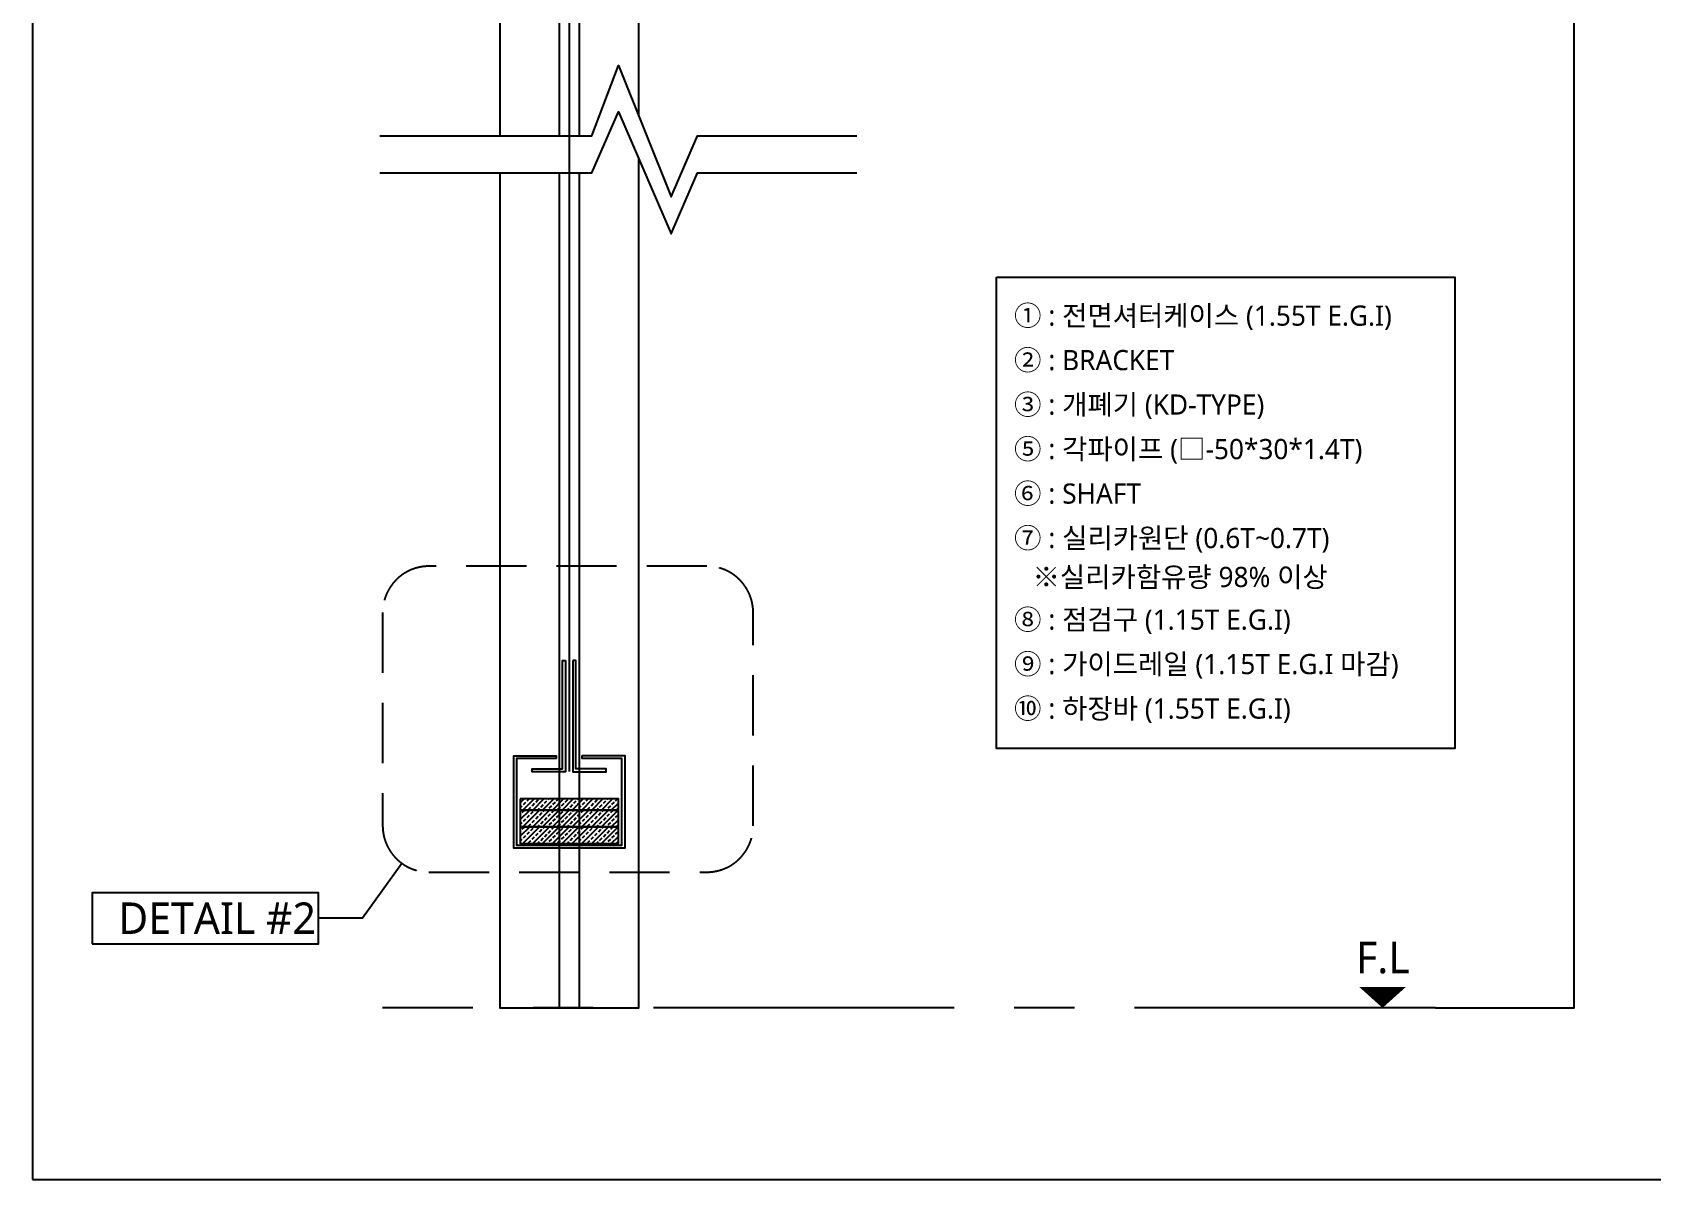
# Model space of a CAD drawing. Header units: millimetres. Extents: x 1817 to 149504, y 1575 to 34020.
# Drawn here: x 52217 to 72405, y 3844 to 18141 of the extents above; entities that cross this region are included whole.
import ezdxf
from ezdxf.enums import TextEntityAlignment as Align

# ---------------------------------------------------------------- set-up
doc = ezdxf.new("R2010")
doc.units = ezdxf.units.MM
doc.header["$LTSCALE"] = 60
doc.header["$MEASUREMENT"] = 0
doc.header["$PDSIZE"] = -15
doc.linetypes.add('CENTERX2', pattern=[4, 2.5, -0.5, 0.5, -0.5])
doc.linetypes.add('HIDDEN2', pattern=[0.1875, 0.125, -0.0625])
doc.layers.get('Defpoints').update_dxf_attribs({"color": 173})
for name, color, linetype in [('KD_DIM', 7, 'Continuous'), ('KDS_DIM', 7, 'Continuous'), ('KDS_TEXT', 7, 'Continuous')]:
    doc.layers.add(name, color=color, linetype=linetype)
doc.styles.add('KDS_나눔고딕', font='NanumGothic.ttf')
doc.dimstyles.new('KDS-DIM', dxfattribs={"dimtxt": 25, "dimasz": 10, "dimexe": 0.5, "dimexo": 0, "dimgap": 2.5, "dimtad": 1, "dimdec": 0, "dimzin": 0, "dimdsep": 46, "dimlunit": 6, "dimtxsty": 'KDS_나눔고딕', "dimblk": 'ARCHTICK', "dimcen": 0, "dimdle": 0.5, "dimclrd": 10, "dimclre": 10, "dimclrt": 2, "dimadec": 0, "dimazin": 0, "dimtfac": 1, "dimtdec": 0, "dimtix": 1, "dimtmove": 0, "dimatfit": 3, "dimldrblk": 'DOTSMALL', "dimfxl": 2, "dimarcsym": 1})

# ---------------------------------------------------------------- blocks, each defined once
blk = doc.blocks.new('_ArchTick')
at = {"color": 0, "linetype": 'ByBlock', "const_width": 0.15}
blk.add_lwpolyline([(-0.5, -0.5), (0.5, 0.5)], dxfattribs=at)
blk = doc.blocks.new('*D238')
at = {"layer": 'Defpoints', "color": 0}
for p in [(69709, 21184), (71441, 21184), (69709, 5983)]:
    blk.add_point(p, dxfattribs=at)
at = {"layer": 'KDS_DIM', "color": 10, "linetype": 'ByBlock', "lineweight": -2}
for p, q in [((69709, 21184), (71442, 21184)), ((69709, 5983), (71442, 5983))]:
    blk.add_line(p, q, dxfattribs=at)
at = {"layer": 'KDS_DIM', "color": 10, "lineweight": -2}
blk.add_line((71441, 5983), (71441, 21185), dxfattribs=at)
at = {"layer": 'KDS_DIM', "color": 10, "linetype": 'ByBlock', "lineweight": -2, "xscale": 10, "yscale": 10, "zscale": 10}
for p, rotation in [((71441, 21184), 90), ((71441, 5983), 270)]:
    blk.add_blockref('_ArchTick', p, dxfattribs=dict(at, rotation=rotation))
at = {"layer": 'KDS_DIM', "color": 2, "insert": (71431, 13584), "char_height": 15, "attachment_point": 5, "rotation": 90, "style": 'KDS_나눔고딕'}
blk.add_mtext('SHUTTER OPEN HEIGTH', dxfattribs=at)
blk = doc.blocks.new('_DotSmall')
at = {"color": 0, "linetype": 'ByBlock', "const_width": 0.5}
blk.add_lwpolyline([(-0.0625, 0, 1), (0.0625, 0, 1)], format="xyb", close=True, dxfattribs=at)
blk = doc.blocks.new('A$C71778d2c')
h = blk.add_hatch()
h.set_pattern_fill('ANSI33', color=8, scale=15)
h.set_pattern_definition([(45, (-274663.416, -133039.7834), (-2.65165043, 2.65165043), []), (45, (-274660.7644, -133039.7834), (-2.65165043, 2.65165043), [1.875, -0.9375])])
h.paths.add_polyline_path([(0, 24), (0, 18), (53, 18), (53, 24)])
h = blk.add_hatch()
h.set_pattern_fill('ANSI33', color=8, scale=15)
h.set_pattern_definition([(45, (-274663.416, -133048.7834), (-2.65165043, 2.65165043), []), (45, (-274660.7644, -133048.7834), (-2.65165043, 2.65165043), [1.875, -0.9375])])
h.paths.add_polyline_path([(0, 18), (0, 9), (53, 9), (53, 18)])
h = blk.add_hatch()
h.set_pattern_fill('ANSI33', color=8, scale=15)
h.set_pattern_definition([(45, (-274663.416, -133057.7834), (-2.65165043, 2.65165043), []), (45, (-274660.7644, -133057.7834), (-2.65165043, 2.65165043), [1.875, -0.9375])])
h.paths.add_polyline_path([(0, 9), (0, 0), (53, 0), (53, 9)])
at = {"color": 6}
for points in [[(0, 24), (0, 18), (53, 18), (53, 24)], [(0, 18), (0, 9), (53, 9), (53, 18)], [(0, 9), (0, 0), (53, 0), (53, 9)]]:
    blk.add_lwpolyline(points, close=True, dxfattribs=at)
blk = doc.blocks.new('A$Ca1884552')
at = {"color": 4}
for points in [[(56, 202.5), (56, 82.5), (20, 82.5), (20, 85.7), (52.8, 85.7), (52.8, 202.5), (56, 202.5)], [(64, 202.5), (64, 82.5), (100, 82.5), (100, 85.7), (67.2, 85.7), (67.2, 202.5), (64, 202.5)]]:
    blk.add_lwpolyline(points, dxfattribs=at)
at = {"color": 3}
blk.add_lwpolyline([(74, 100), (120, 100), (120, 0), (0, 0), (0, 99.9), (46, 99.9), (46, 96.7), (3.2, 96.7), (3.2, 3.2), (116.8, 3.2), (116.8, 96.8), (74, 96.8), (74, 100)], dxfattribs=at)
at = {"xscale": 2, "yscale": 2, "zscale": 2}
blk.add_blockref('A$C71778d2c', (7, 5.2), dxfattribs=at)

msp = doc.modelspace()

# ---------------------------------------------------------------- linework, layer by layer
msp.add_lwpolyline([(52216.9, 3843.5), (93425.3, 3843.5), (93425.3, 33982.9), (52216.9, 33982.9)], close=True)
at = {"linetype": 'HIDDEN2', "ltscale": 20, "const_width": 23.1}
msp.add_lwpolyline([(58976.1, 25639), (58911.1, 22478.5, 0.0051424), (58910.6, 22431), (58910.6, 8925.9)], format="xyb", dxfattribs=at)
at = {"color": 4}
for points in [[(59776.9, 17095.6), (59776.9, 22454.7), (58044.4, 22454.7), (58044.4, 16852.6)], [(59037.7, 16852.6), (59037.7, 22454.7), (58783.6, 22454.7), (58783.6, 16852.6)], [(58044.4, 16390.6), (58044.4, 5983.1), (59776.9, 5983.1), (59776.9, 16562.8)], [(58783.6, 16390.6), (58783.6, 5983.1), (59037.7, 5983.1), (59037.7, 16390.6)]]:
    msp.add_lwpolyline(points, dxfattribs=at)
at = {"color": 1}
for points in [[(56550, 16852.6), (59193.4, 16852.6), (59522.3, 17729.9), (60180.1, 16090.9), (60509, 16852.6), (62494.7, 16852.6)], [(56550, 16390.6), (59193.4, 16390.6), (59522.3, 17152.4), (60180.1, 15628.9), (60509, 16390.6), (62494.7, 16390.6)]]:
    msp.add_lwpolyline(points, dxfattribs=at)
at = {"color": 3}
msp.add_lwpolyline([(64238.9, 15089.6), (69949.9, 15089.6), (69949.9, 9214.2), (64238.9, 9214.2)], close=True, dxfattribs=at)
at = {"color": 1, "linetype": 'HIDDEN2', "ltscale": 100}
msp.add_lwpolyline([(57161.3, 7676.2), (60626.3, 7676.2, 0.4142136), (61203.8, 8253.7), (61203.8, 10910.2, 0.4142136), (60626.3, 11487.7), (57161.3, 11487.7, 0.4142136), (56583.8, 10910.2), (56583.8, 8253.7, 0.4142136)], format="xyb", close=True, dxfattribs=at)
at = {"color": 1}
msp.add_lwpolyline([(69049.9, 6243, 577.5, 0, 0), (69049.9, 5983.1, 0, 0, 0)], format="xyseb", dxfattribs=at)
at = {"color": 8, "linetype": 'CENTERX2', "ltscale": 25}
msp.add_lwpolyline([(69708.6, 5983.1), (56583.5, 5983.1)], dxfattribs=at)
at = {"layer": 'KD_DIM', "color": 10}
msp.add_lwpolyline([(56824.5, 7784.6), (56333.8, 7101), (55782.4, 7101)], dxfattribs=at)
msp.add_lwpolyline([(52964.2, 6783.4), (55782.4, 6783.4), (55782.4, 7418.6), (52964.2, 7418.6)], close=True, dxfattribs=at)

# ---------------------------------------------------------------- block references
at = {"xscale": 11.55, "yscale": 11.55, "zscale": 11.55}
msp.add_blockref('A$Ca1884552', (58217.6, 7973), dxfattribs=at)

# ---------------------------------------------------------------- texts
at = {"layer": 'KDS_TEXT', "color": 2, "style": 'KDS_나눔고딕'}
for s, height, p in [('① : 전면셔터케이스 (1.55T E.G.I)', 251.178, (64455.3, 14611.3)), ('② : BRACKET', 251.178, (64455.3, 14056.9)), ('③ : 개폐기 (KD-TYPE)', 251.178, (64455.3, 13502.5)), ('⑤ : 각파이프 (□-50*30*1.4T)', 251.178, (64455.3, 12948.1)), ('⑥ : SHAFT', 251.18, (64455.3, 12393.7)), ('⑦ : 실리카원단 (0.6T~0.7T)', 251.178, (64455.3, 11839.3)), ('※실리카함유량 98%%% 이상', 251.178, (64686.3, 11354.2)), ('⑧ : 점검구 (1.15T E.G.I)', 251.178, (64455.3, 10822.9)), ('⑨ : 가이드레일 (1.15T E.G.I 마감)', 251.178, (64455.3, 10268.5)), ('⑩ : 하장바 (1.55T E.G.I)', 251.178, (64455.3, 9714.1)), ('F.L', 392.47, (68719, 6612.2))]:
    msp.add_text(s, height=height, dxfattribs=at).set_placement(p, align=Align.MIDDLE_LEFT)
msp.add_text('DETAIL #2', height=392.47, dxfattribs=at).set_placement((55752.6, 7101), align=Align.MIDDLE_RIGHT)

# ---------------------------------------------------------------- dimensions: what is measured, and where the dimension line sits
at = {"layer": 'KDS_DIM', "linetype": 'ByBlock'}
dim = msp.add_linear_dim(base=(71441.1, 21184.2), p1=(69708.6, 5983.1), p2=(69708.6, 21184.2), angle=90, text='SHUTTER OPEN HEIGTH', dimstyle='KDS-DIM', override={"dimtxt": 15, "dimgap": 1.5}, dxfattribs=at)
dim.commit()
dim.dimension.update_dxf_attribs({"geometry": '*D238', "text_midpoint": (71431.3, 13583.7)})

doc.saveas('drawing.dxf')
